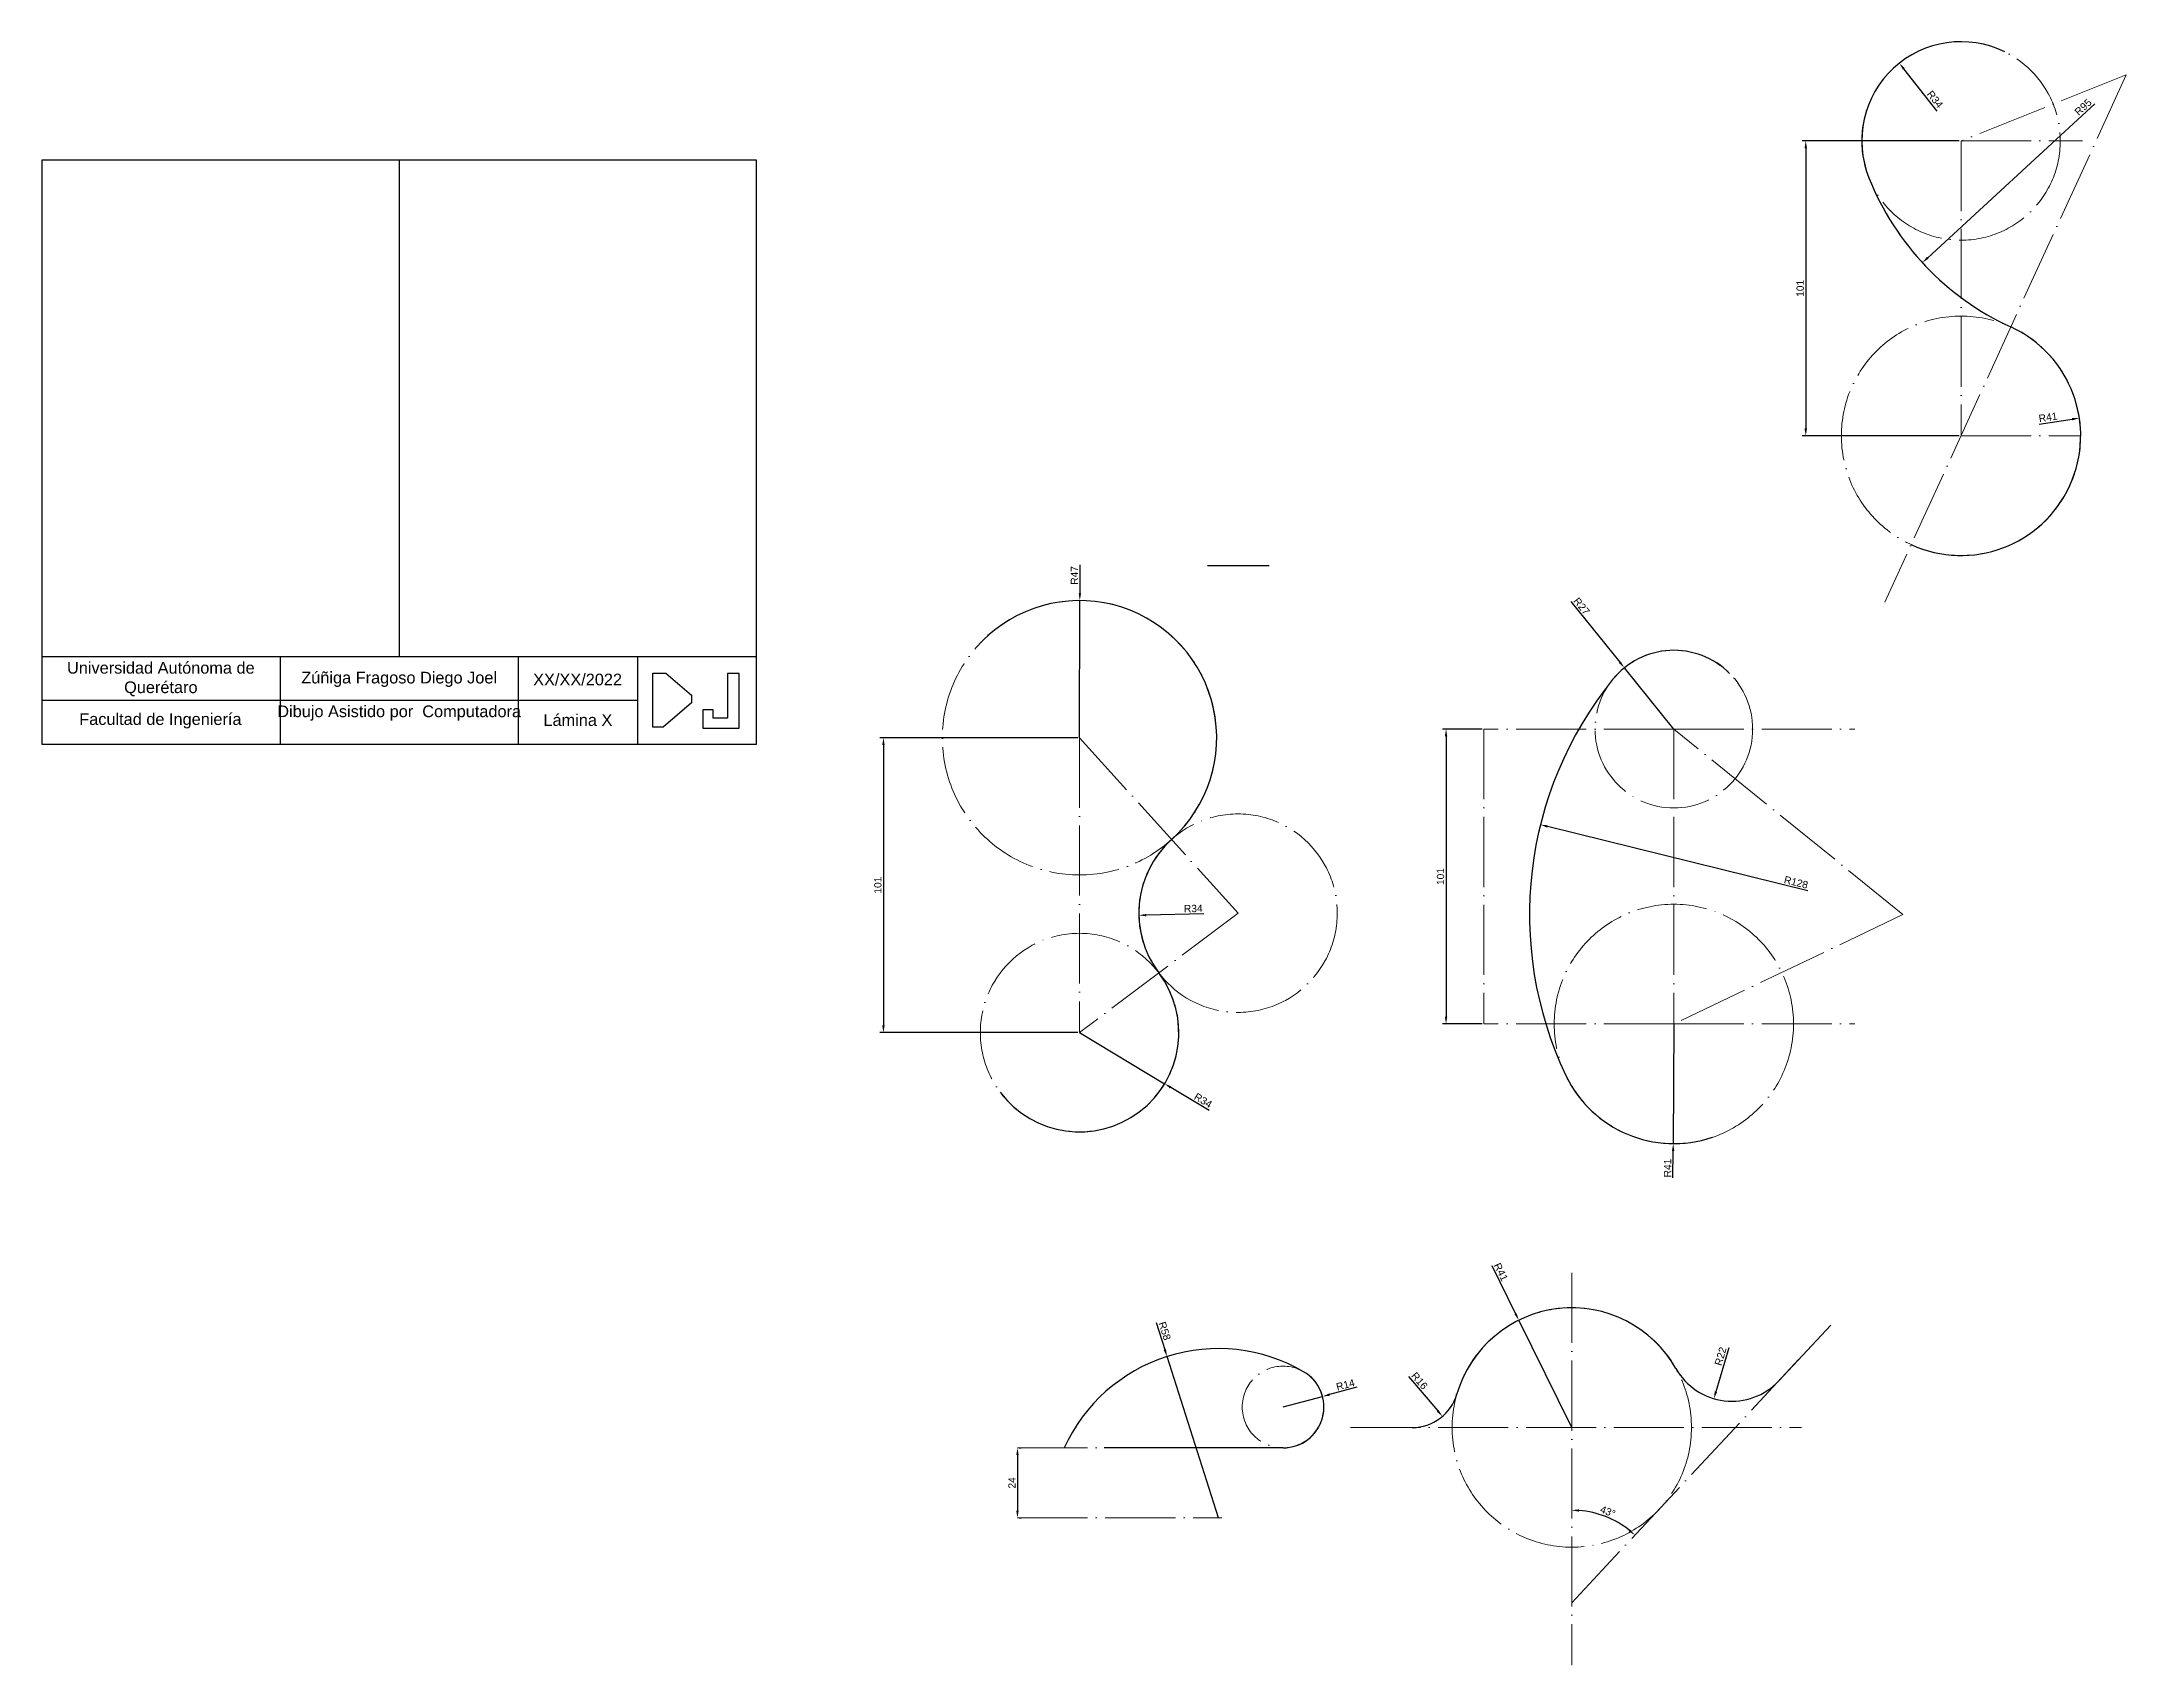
# Model space of a CAD drawing. Header units: millimetres. Extents: x 25 to 1243, y -306 to 251.
# Drawn here: x 25 to 739, y -306 to 251 of the extents above; entities that cross this region are included whole.
import ezdxf

# ---------------------------------------------------------------- set-up
doc = ezdxf.new("R2010")
doc.units = ezdxf.units.MM
doc.header["$PDMODE"] = 35
doc.linetypes.add('ACAD_ISO04W100', pattern=[30, 24, -3, 0, -3])
for name, color, linetype, lineweight in [('Aux', 10, 'ACAD_ISO04W100', 18), ('Cotas', 90, 'Continuous', 25), ('Figura', 140, 'Continuous', 25), ('Marco', 30, 'Continuous', 30)]:
    doc.layers.add(name, color=color, linetype=linetype, lineweight=lineweight)
doc.styles.get("Standard").update_dxf_attribs({"font": 'arial.ttf'})
doc.dimstyles.new('ISO-25', dxfattribs={"dimtxt": 2.5, "dimasz": 2.5, "dimexe": 1.25, "dimexo": 0.625, "dimtad": 1, "dimtxsty": 'Standard', "dimcen": 2.5, "dimadec": 0, "dimazin": 0, "dimtfac": 1, "dimtmove": 0, "dimatfit": 3, "dimfxl": 1, "dimarcsym": 0})

# ---------------------------------------------------------------- blocks, each defined once
blk = doc.blocks.new('*D6')
at = {"layer": 'Cotas', "color": 0, "lineweight": -2, "transparency": 16777216}
for p, q in [((359.38, -233.61), (359.38, -252.61)), ((360.01, -231.11), (360.63, -231.11)), ((360.01, -255.11), (360.63, -255.11))]:
    blk.add_line(p, q, dxfattribs=at)
at = {"layer": 'Cotas', "color": 0, "transparency": 16777216}
for points in [[(358.96, -233.61), (359.8, -233.61), (359.38, -231.11)], [(358.96, -252.61), (359.8, -252.61), (359.38, -255.11)]]:
    blk.add_solid(points, dxfattribs=at)
at = {"layer": 'Defpoints', "color": 0, "transparency": 16777216}
for p in [(359.38, -231.11), (359.38, -255.11), (359.38, -255.11)]:
    blk.add_point(p, dxfattribs=at)
at = {"layer": 'Cotas', "color": 0, "transparency": 16777216, "insert": (357.5, -243.11), "char_height": 2.5, "attachment_point": 5, "rotation": 90}
blk.add_mtext('24', dxfattribs=at)
blk = doc.blocks.new('*D7')
at = {"layer": 'Cotas', "color": 0, "lineweight": -2, "transparency": 16777216}
for p, q in [((450.4, -217.11), (463.93, -213.51)), ((475.73, -210.37), (466.34, -212.87))]:
    blk.add_line(p, q, dxfattribs=at)
at = {"layer": 'Cotas', "color": 0, "transparency": 16777216}
blk.add_solid([(466.23, -212.46), (466.45, -213.27), (463.93, -213.51)], dxfattribs=at)
at = {"layer": 'Defpoints', "color": 0, "transparency": 16777216}
for p in [(463.93, -213.51), (450.4, -217.11)]:
    blk.add_point(p, dxfattribs=at)
at = {"layer": 'Cotas', "color": 0, "transparency": 16777216, "insert": (471.76, -209.48), "char_height": 2.5, "attachment_point": 5, "rotation": 14.91289}
blk.add_mtext('R14', dxfattribs=at)
blk = doc.blocks.new('*D8')
at = {"layer": 'Cotas', "color": 0, "lineweight": -2, "transparency": 16777216}
for p, q in [((406.93, -188.19), (409.88, -197.46)), ((428.22, -255.11), (410.64, -199.84))]:
    blk.add_line(p, q, dxfattribs=at)
at = {"layer": 'Cotas', "color": 0, "transparency": 16777216}
blk.add_solid([(410.28, -197.33), (409.48, -197.58), (410.64, -199.84)], dxfattribs=at)
at = {"layer": 'Defpoints', "color": 0, "transparency": 16777216}
for p in [(410.64, -199.84), (428.22, -255.11)]:
    blk.add_point(p, dxfattribs=at)
at = {"layer": 'Cotas', "color": 0, "transparency": 16777216, "insert": (409.84, -191.06), "char_height": 2.5, "attachment_point": 5, "rotation": 287.64201}
blk.add_mtext('R58', dxfattribs=at)
blk = doc.blocks.new('*D9')
at = {"layer": 'Cotas', "color": 0, "lineweight": -2, "transparency": 16777216}
blk.add_arc((549.35, -284.21), 31.74, 51.51475, 85.48525, dxfattribs=at)
at = {"layer": 'Cotas', "color": 0, "transparency": 16777216}
for points in [[(551.83, -252.99), (551.86, -252.16), (549.35, -252.48)], [(569.37, -259.06), (568.83, -259.69), (570.99, -261.01)]]:
    blk.add_solid(points, dxfattribs=at)
at = {"layer": 'Defpoints', "color": 0, "transparency": 16777216}
for p in [(549.35, -171.13), (627.18, -200.75), (564.57, -256.37), (549.35, -284.21), (549.35, -305.59)]:
    blk.add_point(p, dxfattribs=at)
at = {"layer": 'Cotas', "color": 0, "transparency": 16777216, "insert": (561.68, -252.92), "char_height": 2.5, "attachment_point": 5, "rotation": 338.5}
blk.add_mtext('43°', dxfattribs=at)
blk = doc.blocks.new('*D10')
at = {"layer": 'Cotas', "color": 0, "lineweight": -2, "transparency": 16777216}
for p, q in [((521.9, -168.66), (530.06, -185.15)), ((549.35, -224.13), (531.17, -187.39))]:
    blk.add_line(p, q, dxfattribs=at)
at = {"layer": 'Cotas', "color": 0, "transparency": 16777216}
blk.add_solid([(530.43, -184.96), (529.69, -185.33), (531.17, -187.39)], dxfattribs=at)
at = {"layer": 'Defpoints', "color": 0, "transparency": 16777216}
for p in [(531.17, -187.39), (549.35, -224.13)]:
    blk.add_point(p, dxfattribs=at)
at = {"layer": 'Cotas', "color": 0, "transparency": 16777216, "insert": (525.08, -170.84), "char_height": 2.5, "attachment_point": 5, "rotation": 296.32505}
blk.add_mtext('R41', dxfattribs=at)
blk = doc.blocks.new('*D11')
at = {"layer": 'Cotas', "color": 0, "lineweight": -2, "transparency": 16777216}
blk.add_line((493.36, -206.63), (503.39, -218.42), dxfattribs=at)
at = {"layer": 'Cotas', "color": 0, "transparency": 16777216}
blk.add_solid([(503.7, -218.15), (503.07, -218.69), (505.01, -220.32)], dxfattribs=at)
at = {"layer": 'Defpoints', "color": 0, "transparency": 16777216}
for p in [(494.64, -208.13), (505.01, -220.32)]:
    blk.add_point(p, dxfattribs=at)
at = {"layer": 'Cotas', "color": 0, "transparency": 16777216, "insert": (497.15, -208.15), "char_height": 2.5, "attachment_point": 5, "rotation": 310.37954}
blk.add_mtext('R16', dxfattribs=at)
blk = doc.blocks.new('*D12')
at = {"layer": 'Cotas', "color": 0, "lineweight": -2, "transparency": 16777216}
blk.add_line((603.12, -196.82), (598.73, -211.86), dxfattribs=at)
at = {"layer": 'Cotas', "color": 0, "transparency": 16777216}
blk.add_solid([(598.33, -211.74), (599.13, -211.97), (598.03, -214.26)], dxfattribs=at)
at = {"layer": 'Defpoints', "color": 0, "transparency": 16777216}
for p in [(604.2, -193.14), (598.03, -214.26)]:
    blk.add_point(p, dxfattribs=at)
at = {"layer": 'Cotas', "color": 0, "transparency": 16777216, "insert": (600.31, -199.75), "char_height": 2.5, "attachment_point": 5, "rotation": 73.72316}
blk.add_mtext('R22', dxfattribs=at)
blk = doc.blocks.new('*D13')
at = {"layer": 'Cotas', "color": 0, "lineweight": -2, "transparency": 16777216}
for p, q in [((380.77, 71.38), (380.75, 61.66)), ((380.66, 12.16), (380.75, 59.16))]:
    blk.add_line(p, q, dxfattribs=at)
at = {"layer": 'Cotas', "color": 0, "transparency": 16777216}
blk.add_solid([(380.34, 61.66), (381.17, 61.66), (380.75, 59.16)], dxfattribs=at)
at = {"layer": 'Defpoints', "color": 0, "transparency": 16777216}
for p in [(380.75, 59.16), (380.66, 12.16)]:
    blk.add_point(p, dxfattribs=at)
at = {"layer": 'Cotas', "color": 0, "transparency": 16777216, "insert": (378.89, 67.77), "char_height": 2.5, "attachment_point": 5, "rotation": 89.8893}
blk.add_mtext('R47', dxfattribs=at)
blk = doc.blocks.new('*D14')
at = {"layer": 'Cotas', "color": 0, "lineweight": -2, "transparency": 16777216}
blk.add_line((423.26, -48.19), (403.48, -48.62), dxfattribs=at)
at = {"layer": 'Cotas', "color": 0, "transparency": 16777216}
blk.add_solid([(403.47, -48.2), (403.49, -49.03), (400.98, -48.67)], dxfattribs=at)
at = {"layer": 'Defpoints', "color": 0, "transparency": 16777216}
for p in [(400.98, -48.67), (434.97, -47.93)]:
    blk.add_point(p, dxfattribs=at)
at = {"layer": 'Cotas', "color": 0, "transparency": 16777216, "insert": (419.62, -46.36), "char_height": 2.5, "attachment_point": 5, "rotation": 1.24657}
blk.add_mtext('R34', dxfattribs=at)
blk = doc.blocks.new('*D15')
at = {"layer": 'Cotas', "color": 0, "lineweight": -2, "transparency": 16777216}
for p, q in [((380.66, -88.84), (409.79, -106.37)), ((425.13, -115.59), (411.93, -107.66))]:
    blk.add_line(p, q, dxfattribs=at)
at = {"layer": 'Cotas', "color": 0, "transparency": 16777216}
blk.add_solid([(412.15, -107.3), (411.72, -108.01), (409.79, -106.37)], dxfattribs=at)
at = {"layer": 'Defpoints', "color": 0, "transparency": 16777216}
for p in [(380.66, -88.84), (409.79, -106.37)]:
    blk.add_point(p, dxfattribs=at)
at = {"layer": 'Cotas', "color": 0, "transparency": 16777216, "insert": (423.01, -112.1), "char_height": 2.5, "attachment_point": 5, "rotation": 328.97302}
blk.add_mtext('R34', dxfattribs=at)
blk = doc.blocks.new('*D16')
at = {"layer": 'Cotas', "color": 0, "lineweight": -2, "transparency": 16777216}
for p, q in [((380.03, 12.16), (312.2, 12.16)), ((313.45, 9.66), (313.45, -86.34)), ((380.03, -88.84), (312.2, -88.84))]:
    blk.add_line(p, q, dxfattribs=at)
at = {"layer": 'Cotas', "color": 0, "transparency": 16777216}
for points in [[(313.04, 9.66), (313.87, 9.66), (313.45, 12.16)], [(313.04, -86.34), (313.87, -86.34), (313.45, -88.84)]]:
    blk.add_solid(points, dxfattribs=at)
at = {"layer": 'Defpoints', "color": 0, "transparency": 16777216}
for p in [(380.66, 12.16), (313.45, -88.84), (380.66, -88.84)]:
    blk.add_point(p, dxfattribs=at)
at = {"layer": 'Cotas', "color": 0, "transparency": 16777216, "insert": (311.55, -38.34), "char_height": 2.5, "attachment_point": 5, "rotation": 90}
blk.add_mtext('101', dxfattribs=at)
blk = doc.blocks.new('*D17')
at = {"layer": 'Cotas', "color": 0, "lineweight": -2, "transparency": 16777216}
for p, q in [((682.1, 216.6), (628.26, 216.6)), ((629.51, 214.1), (629.51, 118.1)), ((682.1, 115.6), (628.26, 115.6))]:
    blk.add_line(p, q, dxfattribs=at)
at = {"layer": 'Cotas', "color": 0, "transparency": 16777216}
for points in [[(629.1, 214.1), (629.93, 214.1), (629.51, 216.6)], [(629.1, 118.1), (629.93, 118.1), (629.51, 115.6)]]:
    blk.add_solid(points, dxfattribs=at)
at = {"layer": 'Defpoints', "color": 0, "transparency": 16777216}
for p in [(682.72, 216.6), (629.51, 115.6), (682.72, 115.6)]:
    blk.add_point(p, dxfattribs=at)
at = {"layer": 'Cotas', "color": 0, "transparency": 16777216, "insert": (627.61, 166.1), "char_height": 2.5, "attachment_point": 5, "rotation": 90}
blk.add_mtext('101', dxfattribs=at)
blk = doc.blocks.new('*D18')
at = {"layer": 'Cotas', "color": 0, "lineweight": -2, "transparency": 16777216}
blk.add_line((674.58, 226.85), (663.13, 241.27), dxfattribs=at)
at = {"layer": 'Cotas', "color": 0, "transparency": 16777216}
blk.add_solid([(663.46, 241.53), (662.81, 241.01), (661.58, 243.22)], dxfattribs=at)
at = {"layer": 'Defpoints', "color": 0, "transparency": 16777216}
for p in [(661.58, 243.22), (682.72, 216.6)]:
    blk.add_point(p, dxfattribs=at)
at = {"layer": 'Cotas', "color": 0, "transparency": 16777216, "insert": (673.82, 230.86), "char_height": 2.5, "attachment_point": 5, "rotation": 308.45202}
blk.add_mtext('R34', dxfattribs=at)
blk = doc.blocks.new('*D19')
at = {"layer": 'Cotas', "color": 0, "lineweight": -2, "transparency": 16777216}
blk.add_line((709.47, 119.6), (720.8, 121.29), dxfattribs=at)
at = {"layer": 'Cotas', "color": 0, "transparency": 16777216}
blk.add_solid([(720.74, 121.7), (720.86, 120.88), (723.27, 121.66)], dxfattribs=at)
at = {"layer": 'Defpoints', "color": 0, "transparency": 16777216}
for p in [(723.27, 121.66), (682.72, 115.6)]:
    blk.add_point(p, dxfattribs=at)
at = {"layer": 'Cotas', "color": 0, "transparency": 16777216, "insert": (712.53, 121.95), "char_height": 2.5, "attachment_point": 5, "rotation": 8.49936}
blk.add_mtext('R41', dxfattribs=at)
blk = doc.blocks.new('*D20')
at = {"layer": 'Cotas', "color": 0, "lineweight": -2, "transparency": 16777216}
blk.add_line((728.52, 229.26), (671.31, 176.59), dxfattribs=at)
at = {"layer": 'Cotas', "color": 0, "transparency": 16777216}
blk.add_solid([(671.03, 176.89), (671.6, 176.28), (669.47, 174.89)], dxfattribs=at)
at = {"layer": 'Defpoints', "color": 0, "transparency": 16777216}
for p in [(739.36, 239.24), (669.47, 174.89)]:
    blk.add_point(p, dxfattribs=at)
at = {"layer": 'Cotas', "color": 0, "transparency": 16777216, "insert": (724.57, 228.21), "char_height": 2.5, "attachment_point": 5, "rotation": 42.63648}
blk.add_mtext('R95', dxfattribs=at)
blk = doc.blocks.new('*D21')
at = {"layer": 'Cotas', "color": 0, "lineweight": -2, "transparency": 16777216}
for p, q in [((518.6, 15.11), (505, 15.11)), ((506.25, 12.61), (506.25, -83.39)), ((518.6, -85.89), (505, -85.89))]:
    blk.add_line(p, q, dxfattribs=at)
at = {"layer": 'Cotas', "color": 0, "transparency": 16777216}
for points in [[(505.83, 12.61), (506.67, 12.61), (506.25, 15.11)], [(505.83, -83.39), (506.67, -83.39), (506.25, -85.89)]]:
    blk.add_solid(points, dxfattribs=at)
at = {"layer": 'Defpoints', "color": 0, "transparency": 16777216}
for p in [(519.23, 15.11), (506.25, -85.89), (519.23, -85.89)]:
    blk.add_point(p, dxfattribs=at)
at = {"layer": 'Cotas', "color": 0, "transparency": 16777216, "insert": (504.35, -35.39), "char_height": 2.5, "attachment_point": 5, "rotation": 90}
blk.add_mtext('101', dxfattribs=at)
blk = doc.blocks.new('*D22')
at = {"layer": 'Cotas', "color": 0, "lineweight": -2, "transparency": 16777216}
for p, q in [((584.32, -85.89), (584.09, -126.89)), ((584.02, -138.63), (584.07, -129.39))]:
    blk.add_line(p, q, dxfattribs=at)
at = {"layer": 'Cotas', "color": 0, "transparency": 16777216}
blk.add_solid([(583.66, -129.39), (584.49, -129.4), (584.09, -126.89)], dxfattribs=at)
at = {"layer": 'Defpoints', "color": 0, "transparency": 16777216}
for p in [(584.32, -85.89), (584.09, -126.89)]:
    blk.add_point(p, dxfattribs=at)
at = {"layer": 'Cotas', "color": 0, "transparency": 16777216, "insert": (582.16, -135.25), "char_height": 2.5, "attachment_point": 5, "rotation": 89.67239}
blk.add_mtext('R41', dxfattribs=at)
blk = doc.blocks.new('*D23')
at = {"layer": 'Cotas', "color": 0, "lineweight": -2, "transparency": 16777216}
for p, q in [((548.98, 58.85), (565.78, 38.05)), ((584.32, 15.11), (567.35, 36.11))]:
    blk.add_line(p, q, dxfattribs=at)
at = {"layer": 'Cotas', "color": 0, "transparency": 16777216}
blk.add_solid([(566.1, 38.31), (565.46, 37.79), (567.35, 36.11)], dxfattribs=at)
at = {"layer": 'Defpoints', "color": 0, "transparency": 16777216}
for p in [(567.35, 36.11), (584.32, 15.11)]:
    blk.add_point(p, dxfattribs=at)
at = {"layer": 'Cotas', "color": 0, "transparency": 16777216, "insert": (552.71, 57.22), "char_height": 2.5, "attachment_point": 5, "rotation": 308.93759}
blk.add_mtext('R27', dxfattribs=at)
blk = doc.blocks.new('*D24')
at = {"layer": 'Cotas', "color": 0, "lineweight": -2, "transparency": 16777216}
blk.add_line((630.19, -40.33), (541.02, -18.23), dxfattribs=at)
at = {"layer": 'Cotas', "color": 0, "transparency": 16777216}
blk.add_solid([(541.12, -17.83), (540.92, -18.64), (538.6, -17.63)], dxfattribs=at)
at = {"layer": 'Defpoints', "color": 0, "transparency": 16777216}
for p in [(538.6, -17.63), (662.84, -48.42)]:
    blk.add_point(p, dxfattribs=at)
at = {"layer": 'Cotas', "color": 0, "transparency": 16777216, "insert": (626.2, -37.38), "char_height": 2.5, "attachment_point": 5, "rotation": 346.08078}
blk.add_mtext('R128', dxfattribs=at)

msp = doc.modelspace()

# ---------------------------------------------------------------- linework, layer by layer
at = {"layer": 'Aux'}
for p, q in [((739.362, 239.241), (656.604, 58.588)), ((739.362, 239.241), (682.72, 216.598)), ((682.72, 216.598), (682.72, 115.598)), ((682.72, 216.598), (724.404, 216.598)), ((682.72, 115.598), (723.72, 115.598)), ((584.321, 15.106), (519.229, 15.106)), ((519.229, 15.106), (519.229, -85.894)), ((584.321, 15.106), (584.321, -85.894)), ((662.838, -48.424), (584.321, 15.106)), ((584.321, 15.106), (646.286, 15.106)), ((380.657, 12.157), (380.657, -88.843)), ((380.657, 12.157), (434.974, -47.933)), ((434.974, -47.933), (380.657, -88.843)), ((662.838, -48.424), (584.321, -85.894)), ((584.321, -85.894), (519.229, -85.894)), ((584.321, -85.894), (646.286, -85.894)), ((549.349, -171.127), (549.349, -305.595)), ((549.349, -284.215), (627.184, -200.747)), ((473.465, -224.134), (628.007, -224.134)), ((359.382, -231.113), (450.397, -231.113)), ((359.382, -255.113), (429.382, -255.113)), ((578.341, -253.125), (578.341, -253.125)), ((578.341, -253.125), (578.341, -253.125))]:
    msp.add_line(p, q, dxfattribs=at)
for centre, radius in [((682.72, 216.598), 34), ((682.72, 115.598), 41), ((380.657, 12.157), 47), ((584.321, 15.106), 27), ((434.974, -47.933), 34), ((584.321, -85.894), 41), ((380.657, -88.843), 34), ((549.349, -224.134), 41), ((450.397, -217.113), 14)]:
    msp.add_circle(centre, radius, dxfattribs=at)
at = {"layer": 'Figura'}
for p, q in [((445.68, 71.063), (424.504, 71.063)), ((620.287, -208.143), (638.078, -189.065)), ((450.397, -231.113), (389.053, -231.113))]:
    msp.add_line(p, q, dxfattribs=at)
for centre, radius, start, end in [((682.72, 216.598), 34, 63.780728, 201.790012), ((739.362, 239.241), 95, 201.790012, 245.387306), ((682.72, 115.598), 41, 245.387306, 65.387306), ((380.657, 12.157), 47, 312.111535, 132.111535), ((584.321, 15.106), 27, 45, 141.023104), ((662.838, -48.424), 128, 141.023104, 205.511552), ((434.974, -47.933), 34, 132.111535, 216.986781), ((380.657, -88.843), 34, 216.986781, 36.986781), ((584.321, -85.894), 41, 205.511552, 288.79433), ((549.349, -224.134), 41, 29.470857, 163.697908), ((428.216, -255.113), 58, 59.727359, 155.556665), ((450.397, -217.113), 14, 270, 59.727359), ((604.198, -193.139), 22, 209.470857, 317), ((494.641, -208.134), 16, 270, 343.697908)]:
    msp.add_arc(centre, radius, start, end, dxfattribs=at)
at = {"layer": 'Marco'}
for p, q in [((270, 210), (25, 210)), ((25, 210), (25, 10)), ((147.5, 210), (147.5, 40)), ((270, 10), (270, 210)), ((25, 40), (270, 40)), ((106.667, 40), (106.667, 10)), ((188.333, 40), (188.333, 10)), ((229.167, 40), (229.167, 10)), ((238.854, 34.334), (247.705, 26.729)), ((264.014, 34.172), (260.016, 34.172)), ((260.016, 34.172), (260.016, 18.915)), ((264.014, 15.49), (264.014, 34.172)), ((25, 25), (229.167, 25)), ((247.705, 24.172), (237.974, 15.723)), ((255.066, 21.768), (251.525, 21.768)), ((251.525, 21.768), (251.601, 15.49)), ((255.066, 18.915), (255.066, 21.768)), ((251.601, 15.49), (264.014, 15.49)), ((260.016, 18.915), (255.066, 18.915)), ((25, 10), (270, 10))]:
    msp.add_line(p, q, dxfattribs=at)
for points in [[(237.974, 15.723), (234.379, 15.723), (234.379, 34.334), (238.854, 34.334)], [(247.705, 26.729), (247.705, 24.172)]]:
    msp.add_lwpolyline(points, dxfattribs=at)

# ---------------------------------------------------------------- texts
at = {"layer": 'Marco', "char_height": 4, "attachment_point": 1}
for s, width, insert in [('\\pxqc;Universidad Autónoma de Querétaro', 81.66667, (25, 38.12)), ('\\pxqc;Zúñiga Fragoso Diego Joel', 81.66667, (106.667, 34.753)), ('\\pxqc;XX/XX/2022', 40.83333, (188.233, 34.106)), ('\\pxqc;Dibujo Asistido por  Computadora', 81.66667, (106.667, 23.206)), ('\\pxqc;Facultad de Ingeniería', 81.66667, (24.841, 20.548)), ('\\pxqc;Lámina X', 40.83333, (188.333, 20.223))]:
    msp.add_mtext_dynamic_manual_height_columns(s, width=width, gutter_width=12.5, heights=[0], dxfattribs=dict(at, insert=insert))

# ---------------------------------------------------------------- dimensions: what is measured, and where the dimension line sits
at = {"layer": 'Cotas'}
for center, mpoint, picture, middle in [((682.72, 216.598), (661.577, 243.224), '*D18', (672.333, 229.678)), ((739.362, 239.241), (669.474, 174.893), '*D20', (725.859, 226.808)), ((682.72, 115.598), (723.27, 121.657), '*D19', (712.804, 120.093)), ((584.321, 15.106), (567.352, 36.107), '*D23', (551.249, 56.036)), ((662.838, -48.424), (538.597, -17.633), '*D24', (625.742, -39.231)), ((434.974, -47.933), (400.982, -48.672), '*D14', (419.658, -48.266)), ((380.657, -88.843), (409.793, -106.368), '*D15', (422.034, -113.732)), ((549.349, -224.134), (531.167, -187.386), '*D10', (523.395, -171.677)), ((604.198, -193.139), (598.031, -214.257), '*D12', (602.114, -200.275)), ((494.641, -208.134), (505.007, -220.322), '*D11', (495.702, -209.381))]:
    dim = msp.add_radius_dim(center=center, mpoint=mpoint, dimstyle='ISO-25', dxfattribs=at)
    dim.commit()
    dim.dimension.update_dxf_attribs({"geometry": picture, "text_midpoint": middle, "dimtype": 164})
for base, p1, p2, picture, middle in [((629.513, 115.598), (682.72, 216.598), (682.72, 115.598), '*D17', (627.612, 166.098)), ((313.452, -88.843), (380.657, 12.157), (380.657, -88.843), '*D16', (311.551, -38.343)), ((359.382, -255.113), (359.382, -231.113), (359.382, -255.113), '*D6', (357.501, -243.113))]:
    dim = msp.add_linear_dim(base=base, p1=p1, p2=p2, angle=90, dimstyle='ISO-25', dxfattribs=at)
    dim.commit()
    dim.dimension.update_dxf_attribs({"geometry": picture, "text_midpoint": middle})
for center, mpoint, picture, middle in [((380.657, 12.157), (380.748, 59.156), '*D13', (378.89, 67.772)), ((584.321, -85.894), (584.086, -126.894), '*D22', (582.158, -135.253)), ((428.216, -255.113), (410.638, -199.841), '*D8', (409.839, -191.055)), ((450.397, -217.113), (463.926, -213.51), '*D7', (471.759, -209.478))]:
    dim = msp.add_radius_dim(center=center, mpoint=mpoint, dimstyle='ISO-25', dxfattribs=at)
    dim.commit()
    dim.dimension.update_dxf_attribs({"geometry": picture, "text_midpoint": middle})
dim = msp.add_linear_dim(base=(506.25, -85.894), p1=(519.229, 15.106), p2=(519.229, -85.894), angle=90, dimstyle='ISO-25', dxfattribs=at)
dim.commit()
dim.dimension.update_dxf_attribs({"geometry": '*D21', "text_midpoint": (506.25, -35.394), "dimtype": 160})
dim = msp.add_angular_dim_2l(base=(564.573, -256.369), line1=((549.349, -171.127), (549.349, -305.595)), line2=((549.349, -284.215), (627.184, -200.747)), dimstyle='ISO-25', dxfattribs=at)
dim.commit()
dim.dimension.update_dxf_attribs({"geometry": '*D9', "text_midpoint": (561.678, -252.918)})

doc.saveas('drawing.dxf')
